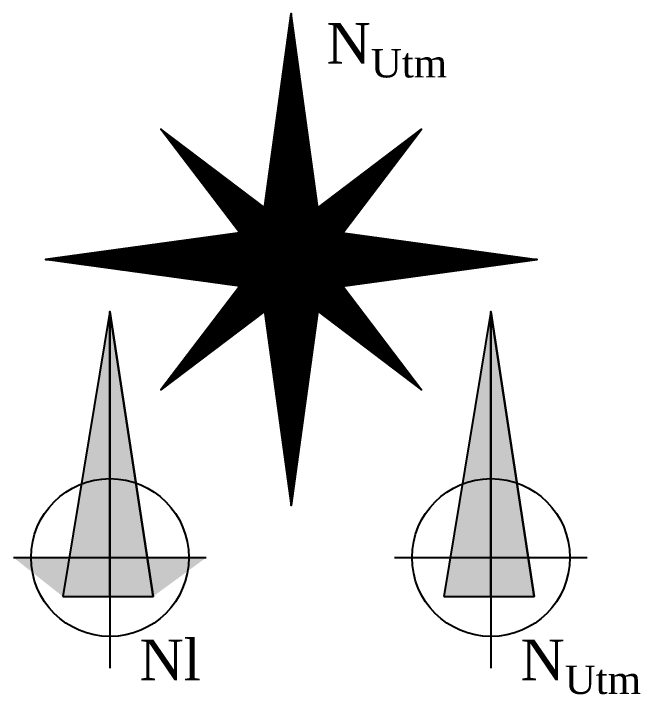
# Model space of a CAD drawing. Header units: metres. Extents: x -1178 to 131, y -250 to 398.
# Drawn here: x -966.7 to -804.1, y -34.6 to 141.9 of the extents above; entities that cross this region are included whole.
import ezdxf

# ---------------------------------------------------------------- set-up
doc = ezdxf.new("R2010")
doc.units = ezdxf.units.M
doc.header["$MEASUREMENT"] = 0
doc.layers.get('0').update_dxf_attribs({"color": 250})
doc.layers.add("Blocs - Courant d'air", color=204, linetype='Continuous')
doc.layers.add('Blocs - Echelle', color=250, linetype='Continuous')

# ---------------------------------------------------------------- blocks, each defined once
blk = doc.blocks.new('*U74')
at = {"layer": 'Blocs - Echelle'}
h = blk.add_hatch(color=256, dxfattribs=at)
h.dxf.hatch_style = 1
h.paths.add_polyline_path([(0, 63.78), (0, -10.1), (11.17, -10.1)])
edge = h.paths.add_edge_path()
edge.add_line((0, 63.78), (-12.23, -10.1))
edge.add_line((-25, 0), (25, 0))
edge.add_line((11.17, -10.1), (-12.23, -10.1))
h = blk.add_hatch(color=255, dxfattribs=at)
h.dxf.hatch_style = 1
h.paths.add_polyline_path([(-12.23, -10.1), (0, -10.1), (0, 63.78)])
edge = h.paths.add_edge_path()
edge.add_line((-25, 0), (25, 0))
h = blk.add_hatch(color=256, dxfattribs=at)
h.paths.add_polyline_path([(6.72, 19.34, 0.083816), (0, 20.47), (0, 0), (9.64, 0)])
h.paths.add_polyline_path([(11.17, -10.1), (9.64, 0), (0, 0), (0, -10.1)])
h.paths.add_polyline_path([(0, 63.78), (0, 20.47, -0.083816), (6.72, 19.34)])
for p, q in [((0, 63.78), (-12.23, -10.1)), ((0, 63.78), (-12.23, -10.1)), ((0, 63.78), (0, -28.7)), ((0, 63.78), (11.17, -10.1)), ((0, -10.1), (0, 63.78)), ((-25, 0), (25, 0))]:
    blk.add_line(p, q, dxfattribs=at)
blk.add_lwpolyline([(-12.23, -10.1), (0, -10.1), (0, 63.78), (-12.23, -10.1)], dxfattribs=at)
blk.add_lwpolyline([(0, 63.78), (0, -10.1), (11.17, -10.1)], close=True, dxfattribs=at)
blk.add_circle((0, 0), 20.47, dxfattribs=at)
at = {"layer": 'Blocs - Echelle', "insert": (7.64, -21.26), "char_height": 10.5368, "width": 19.149, "attachment_point": 1}
blk.add_mtext('\\fTimes New Roman|b0|i0|c0|p18;Nl', dxfattribs=at)
blk = doc.blocks.new('Nord Utm')
at = {"layer": 'Blocs - Echelle'}
h = blk.add_hatch(color=256, dxfattribs=at)
h.dxf.hatch_style = 1
h.paths.add_polyline_path([(-12.23, -10.1), (0, -10.1), (0, 63.78)])
edge = h.paths.add_edge_path()
edge.add_line((-25, 0), (25, 0))
h = blk.add_hatch(color=255, dxfattribs=at)
h.paths.add_polyline_path([(6.72, 19.34, 0.083816), (0, 20.47), (0, 0), (9.64, 0)])
h.paths.add_polyline_path([(11.17, -10.1), (9.64, 0), (0, 0), (0, -10.1)])
h.paths.add_polyline_path([(0, 63.78), (0, 20.47, -0.083816), (6.72, 19.34)])
for p, q in [((0, 63.78), (-12.23, -10.1)), ((0, 63.78), (-12.23, -10.1)), ((0, 63.78), (0, -28.7)), ((0, 63.78), (11.17, -10.1)), ((0, -10.1), (0, 63.78)), ((-25, 0), (25, 0))]:
    blk.add_line(p, q, dxfattribs=at)
blk.add_lwpolyline([(-12.23, -10.1), (0, -10.1), (0, 63.78), (-12.23, -10.1)], dxfattribs=at)
blk.add_lwpolyline([(0, 63.78), (0, -10.1), (11.17, -10.1)], close=True, dxfattribs=at)
blk.add_circle((0, 0), 20.47, dxfattribs=at)
at = {"layer": 'Blocs - Echelle', "insert": (7.64, -21.26), "char_height": 10.5368, "width": 44.1871, "attachment_point": 1}
blk.add_mtext('\\A1;{\\fTimes New Roman|b0|i0|c0|p18;N\\H0.7x;\\S^ Utm;}', dxfattribs=at)
blk = doc.blocks.new('*U195')
h = blk.add_hatch()
h.set_pattern_fill('ANSI31', color=250)
h.paths.add_polyline_path([(0, 63.78), (0, 0), (7.67, 7.67)])
h.paths.add_polyline_path([(63.78, 0), (0, 0), (7.67, -7.67)])
h.paths.add_polyline_path([(0, 0), (-7.67, -7.67), (0, -63.78)])
h.paths.add_polyline_path([(-7.67, 7.67), (-63.78, 0), (0, 0)])
h = blk.add_hatch()
h.set_pattern_fill('ANSI31', color=255)
h.paths.add_polyline_path([(0, 63.78), (-7.67, 7.67), (0, 0)])
h.paths.add_polyline_path([(7.67, 7.67), (0, 0), (63.78, 0)])
h.paths.add_polyline_path([(7.67, -7.67), (0, 0), (0, -63.78)])
h.paths.add_polyline_path([(0, 0), (-63.78, 0), (-7.67, -7.67)])
h = blk.add_hatch()
h.set_pattern_fill('ANSI31', color=250)
h.paths.add_polyline_path([(7.67, 7.67), (13.37, 6.89), (33.82, 33.82)])
h.paths.add_polyline_path([(7.67, -7.67), (6.89, -13.37), (33.82, -33.82)])
h.paths.add_polyline_path([(-33.82, -33.82), (-7.67, -7.67), (-13.37, -6.89)])
h.paths.add_polyline_path([(-33.82, 33.82), (-7.67, 7.67), (-6.89, 13.37)])
h = blk.add_hatch()
h.set_pattern_fill('ANSI31', color=255)
h.paths.add_polyline_path([(33.82, 33.82), (6.89, 13.37), (7.67, 7.67)])
h.paths.add_polyline_path([(13.37, -6.89), (7.67, -7.67), (33.82, -33.82)])
h.paths.add_polyline_path([(-6.89, -13.37), (-7.67, -7.67), (-33.82, -33.82)])
h.paths.add_polyline_path([(-33.82, 33.82), (-13.37, 6.89), (-7.67, 7.67)])
for p, q in [((0, -35.25), (0, 35.25)), ((-33.24, -33.24), (33.24, 33.24)), ((33.24, -33.24), (-33.24, 33.24)), ((0, 10.1), (0, 0)), ((-5.36, 5.36), (0, 0)), ((5.36, 5.36), (0, 0)), ((0, 0), (-10.1, 0)), ((0, 0), (0, -10.1)), ((10.1, 0), (0, 0)), ((35.25, 0), (-35.25, 0)), ((0, 0), (-5.36, -5.36)), ((0, 0), (5.36, -5.36))]:
    blk.add_line(p, q)
at = {"color": 250}
for points in [[(0, 0), (-7.67, 7.67), (0, 63.78), (0, 0)], [(-7.67, 7.67), (-6.89, 13.37), (-33.82, 33.82), (-7.67, 7.67)], [(-7.67, 7.67), (-13.37, 6.89), (-33.82, 33.82), (-7.67, 7.67)], [(7.67, 7.67), (6.89, 13.37), (33.82, 33.82), (7.67, 7.67)], [(0, 0), (-7.67, 7.67), (-63.78, 0), (0, 0)], [(0, 0), (7.67, 7.67), (63.78, 0), (0, 0)], [(0, 0), (-7.67, -7.67), (-63.78, 0), (0, 0)], [(0, 0), (7.67, -7.67), (0, -63.78), (0, 0)], [(-7.67, -7.67), (-13.37, -6.89), (-33.82, -33.82), (-7.67, -7.67)], [(7.67, -7.67), (13.37, -6.89), (33.82, -33.82), (7.67, -7.67)], [(-7.67, -7.67), (-6.89, -13.37), (-33.82, -33.82), (-7.67, -7.67)]]:
    blk.add_lwpolyline(points, dxfattribs=at)
for points in [[(0, 0), (7.67, 7.67), (0, 63.78), (0, 0)], [(0, 0), (-7.67, -7.67), (0, -63.78), (0, 0)], [(7.67, -7.67), (6.89, -13.37), (33.82, -33.82), (7.67, -7.67)]]:
    blk.add_lwpolyline(points)
blk.add_lwpolyline([(7.67, 7.67), (13.37, 6.89), (33.82, 33.82), (7.67, 7.67)], close=True, dxfattribs=at)
blk.add_lwpolyline([(0, 0), (7.67, -7.67), (63.78, 0), (0, 0)], close=True)
at = {"layer": 'Blocs - Echelle'}
for p, q in [((0, 63.78), (0, -28.7)), ((0, -10.1), (0, 63.78)), ((-33.82, 33.82), (15.22, -15.22)), ((5.36, -5.36), (-33.82, 33.82)), ((-13.26, -13.26), (13.26, 13.26)), ((-25, 0), (25, 0))]:
    blk.add_line(p, q, dxfattribs=at)
at = {"layer": 'Blocs - Echelle', "insert": (9.16, 61.34), "char_height": 10.5368, "width": 44.1871, "attachment_point": 1}
blk.add_mtext('\\A1;{\\fTimes New Roman|b0|i0|c0|p18;N\\H0.7x;\\S^ Utm;}', dxfattribs=at)

msp = doc.modelspace()

# ---------------------------------------------------------------- block references
at = {"layer": "Blocs - Courant d'air", "color": 255}
msp.add_blockref('Nord Utm', (-842.83, 0.86), dxfattribs=at)
at = {"layer": 'Blocs - Echelle'}
msp.add_blockref('*U195', (-894.66, 78.16), dxfattribs=at)
at = {"layer": 'Blocs - Echelle', "color": 255}
msp.add_blockref('*U74', (-941.69, 0.86), dxfattribs=at)

doc.saveas('drawing.dxf')
